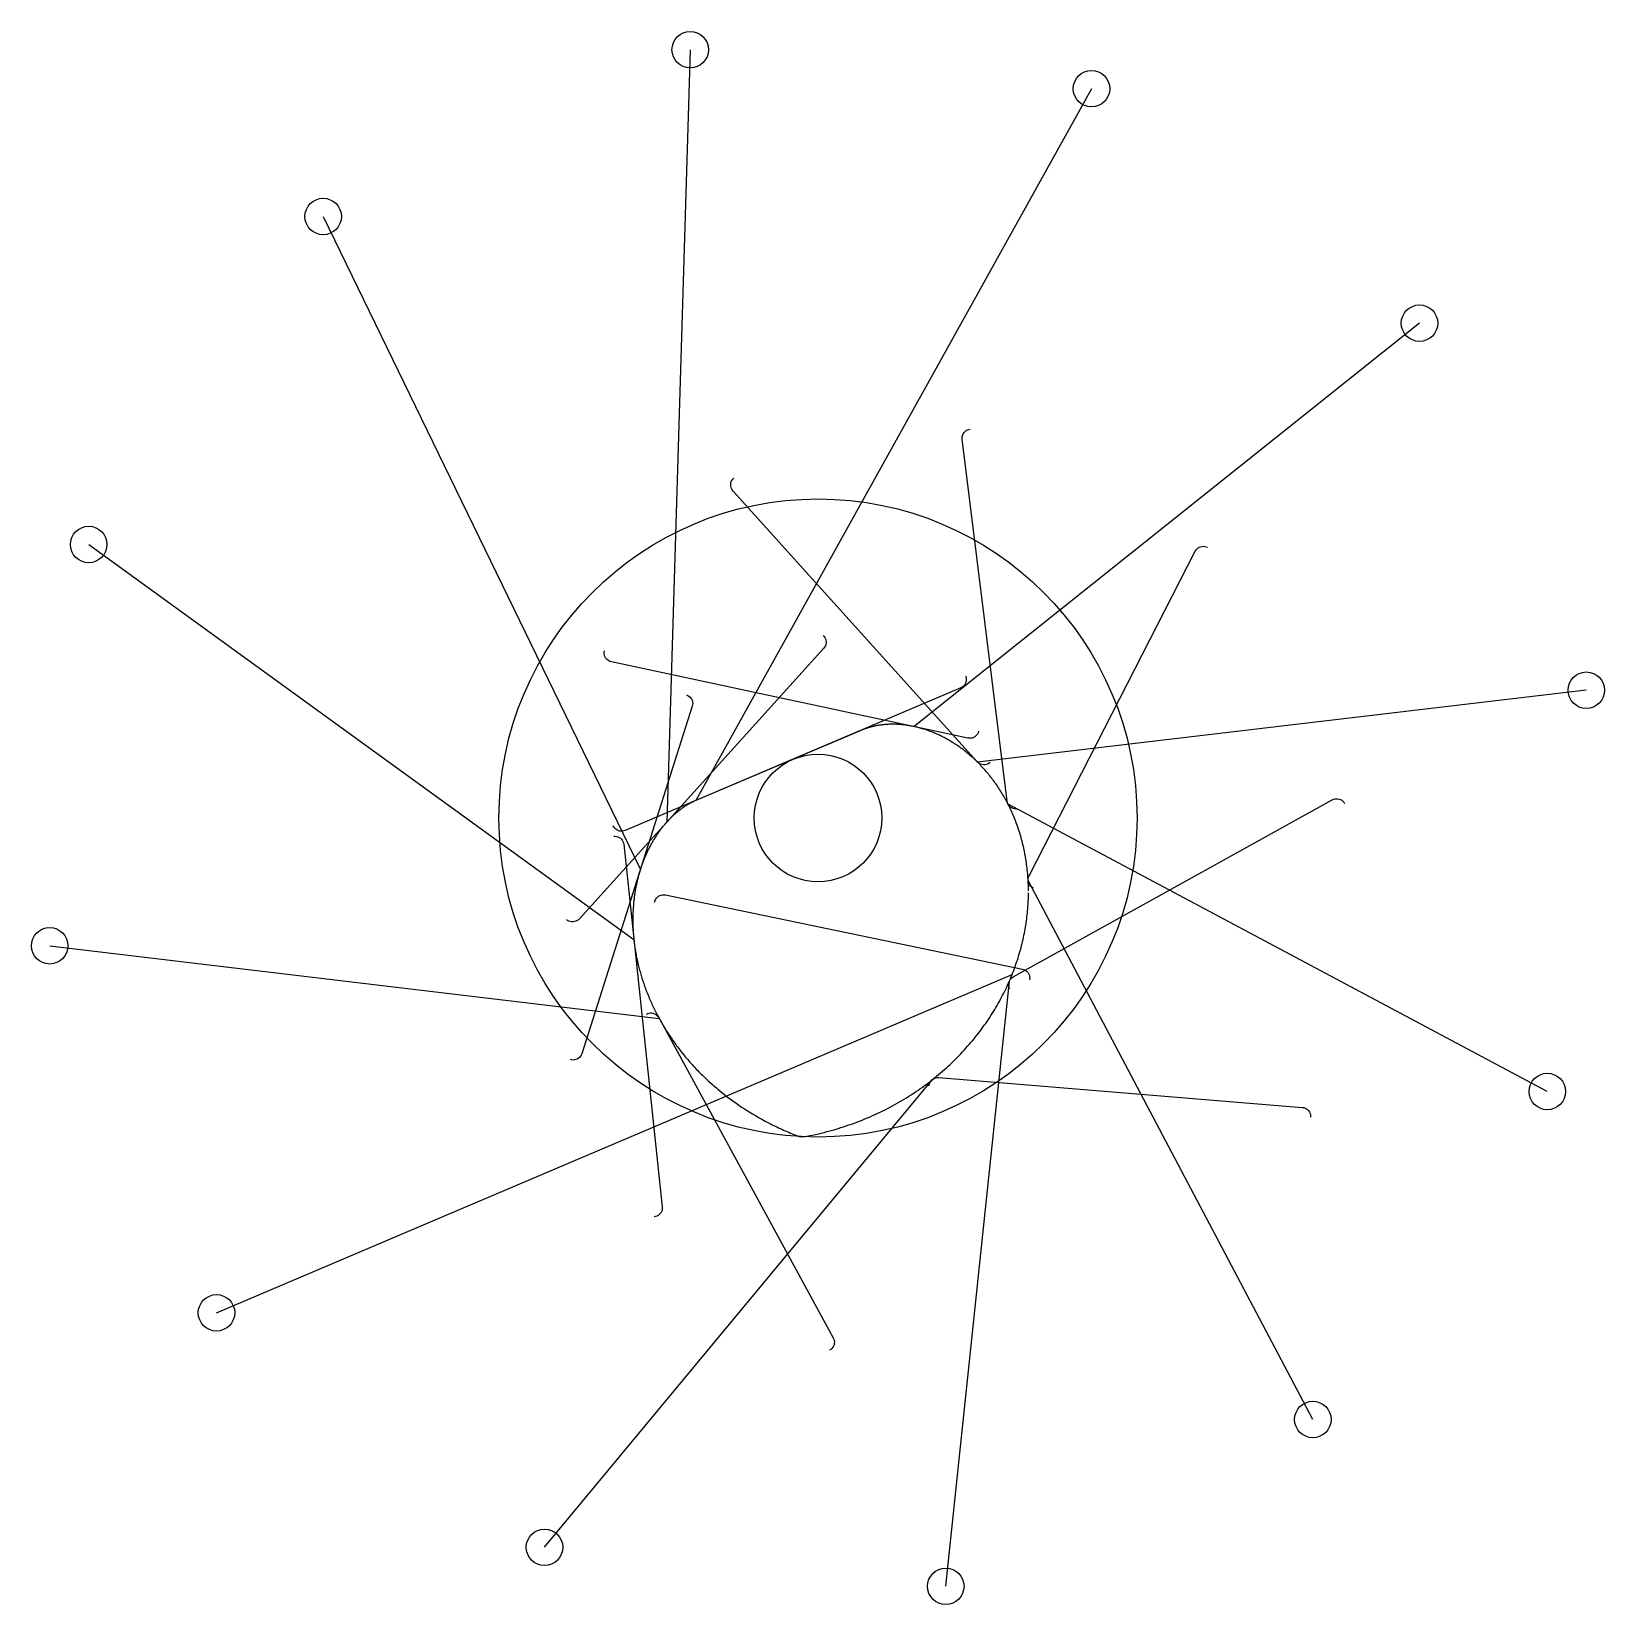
# Model space of a CAD drawing. Extents: x -8.6 to 8.6, y -8.6 to 8.6.
import ezdxf

# ---------------------------------------------------------------- set-up
doc = ezdxf.new("R2010")
doc.units = 0

msp = doc.modelspace()

# ---------------------------------------------------------------- linework, layer by layer
at = {"layer": 'COEUR'}
msp.add_lwpolyline([(2.308701, -0.800779), (2.308537, -0.779368), (2.308175, -0.758032), (2.308175, -0.758032), (2.307614, -0.736772), (2.306857, -0.715593), (2.305906, -0.694494), (2.304762, -0.673477), (2.303425, -0.652545), (2.301899, -0.631699), (2.300183, -0.61094), (2.29828, -0.59027), (2.296192, -0.569693), (2.293918, -0.549207), (2.291463, -0.528815), (2.288827, -0.50852), (2.286012, -0.488321), (2.283018, -0.468222), (2.283018, -0.468222), (2.279848, -0.448223), (2.276504, -0.428326), (2.272987, -0.408533), (2.269298, -0.388844), (2.26544, -0.369262), (2.261414, -0.349786), (2.257222, -0.330421), (2.252866, -0.311166), (2.248346, -0.292023), (2.243667, -0.272993), (2.238827, -0.254078), (2.23383, -0.235277), (2.228676, -0.216595), (2.223369, -0.198031), (2.21791, -0.179585), (2.21791, -0.179585), (2.2123, -0.161261), (2.206541, -0.143058), (2.200635, -0.124978), (2.194585, -0.107023), (2.188391, -0.089192), (2.182055, -0.071488), (2.17558, -0.053911), (2.168966, -0.036462), (2.162217, -0.019143), (2.155334, -0.001954), (2.148318, 0.015104), (2.141173, 0.032029), (2.133898, 0.048822), (2.126496, 0.065481), (2.11897, 0.082004), (2.11897, 0.082004), (2.11132, 0.098393), (2.10355, 0.114643), (2.09566, 0.130757), (2.087653, 0.146733), (2.079531, 0.16257), (2.071295, 0.178267), (2.062947, 0.193824), (2.05449, 0.20924), (2.045925, 0.224515), (2.037254, 0.239646), (2.028479, 0.254636), (2.019601, 0.269481), (2.010624, 0.284182), (2.001548, 0.298739), (1.992376, 0.31315), (1.992376, 0.31315), (1.983109, 0.327416), (1.973749, 0.341536), (1.964299, 0.35551), (1.95476, 0.369336), (1.945134, 0.383015), (1.935424, 0.396546), (1.925631, 0.409929), (1.915756, 0.423163), (1.905803, 0.436248), (1.895772, 0.449185), (1.885665, 0.461971), (1.875485, 0.474608), (1.865234, 0.487096), (1.854912, 0.499432), (1.844523, 0.51162), (1.834068, 0.523656), (1.834068, 0.523656), (1.823549, 0.535541), (1.812969, 0.547276), (1.802328, 0.558861), (1.791628, 0.570294), (1.780873, 0.581576), (1.770062, 0.592708), (1.759199, 0.603688), (1.748285, 0.614517), (1.737322, 0.625195), (1.726312, 0.635723), (1.715256, 0.6461), (1.704158, 0.656325), (1.693017, 0.666401), (1.681836, 0.676325), (1.670618, 0.686099), (1.659364, 0.695723), (1.648074, 0.705197), (1.648074, 0.705197), (1.636753, 0.714521), (1.625402, 0.723696), (1.614021, 0.732721), (1.602612, 0.741598), (1.591178, 0.750325), (1.57972, 0.758905), (1.568242, 0.767336), (1.556742, 0.77562), (1.545224, 0.783757), (1.533689, 0.791745), (1.52214, 0.799588), (1.510577, 0.807285), (1.499003, 0.814836), (1.487418, 0.822242), (1.475826, 0.829502), (1.464227, 0.83662), (1.452622, 0.843593), (1.452622, 0.843593), (1.441016, 0.850423), (1.429407, 0.85711), (1.417799, 0.863656), (1.406191, 0.87006), (1.394588, 0.876323), (1.382988, 0.882446), (1.371396, 0.88843), (1.359811, 0.894275), (1.348236, 0.899982), (1.336673, 0.905551), (1.325122, 0.910982), (1.313585, 0.916279), (1.302063, 0.92144), (1.290559, 0.926467), (1.279074, 0.931359), (1.267608, 0.936118), (1.256165, 0.940747), (1.256165, 0.940747), (1.244744, 0.945242), (1.233348, 0.949608), (1.221977, 0.953844), (1.210634, 0.957951), (1.19932, 0.961931), (1.188035, 0.965783), (1.176783, 0.969509), (1.165562, 0.97311), (1.154376, 0.976586), (1.143225, 0.97994), (1.132111, 0.98317), (1.121035, 0.98628), (1.109999, 0.98927), (1.099003, 0.99214), (1.088048, 0.994892), (1.077136, 0.997525), (1.066269, 1.000044), (1.055447, 1.002446), (1.055447, 1.002446), (1.044672, 1.004734), (1.033944, 1.00691), (1.023265, 1.008973), (1.012637, 1.010925), (1.002059, 1.012769), (0.991534, 1.014502), (0.981062, 1.016129), (0.970644, 1.017648), (0.960282, 1.019063), (0.949977, 1.020374), (0.939728, 1.021582), (0.929538, 1.022687), (0.919407, 1.023693), (0.909338, 1.024598), (0.899329, 1.025406), (0.889383, 1.026117), (0.8795, 1.026731), (0.869681, 1.027252), (0.859927, 1.027679), (0.859927, 1.027679), (0.85024, 1.028014), (0.840618, 1.028258), (0.831064, 1.028413), (0.821579, 1.02848), (0.812163, 1.02846), (0.802816, 1.028353), (0.79354, 1.028163), (0.784336, 1.02789), (0.775204, 1.027534), (0.766144, 1.027099), (0.757159, 1.026583), (0.748247, 1.02599), (0.739411, 1.025321), (0.730649, 1.024576), (0.721964, 1.023758), (0.713356, 1.022867), (0.704824, 1.021904), (0.696371, 1.020873), (0.687996, 1.019772), (0.687996, 1.019772), (0.679699, 1.018604), (0.671482, 1.01737), (0.663345, 1.016073), (0.655288, 1.014711), (0.647313, 1.013289), (0.639418, 1.011805), (0.631605, 1.010264), (0.623874, 1.008664), (0.616224, 1.007008), (0.608659, 1.005298), (0.601176, 1.003534), (0.593776, 1.001717), (0.586461, 0.99985), (0.579229, 0.997934), (0.572082, 0.99597), (0.565019, 0.993959), (0.558041, 0.991904), (0.551148, 0.989804), (0.544339, 0.987661), (0.537616, 0.985479), (0.537616, 0.985479), (0.530979, 0.983256), (0.524428, 0.980995), (0.517961, 0.978697), (0.511582, 0.976364), (0.505287, 0.973996), (0.499079, 0.971596), (0.492958, 0.969164), (0.486921, 0.966703), (-1.339282, 0.192527), (-1.343457, 0.19074), (-1.35191, 0.187021), (-1.356189, 0.185087), (-1.360502, 0.183103), (-1.369225, 0.178983), (-1.373635, 0.176844), (-1.378076, 0.174655), (-1.387052, 0.170115), (-1.391585, 0.167765), (-1.396148, 0.16536), (-1.400741, 0.162901), (-1.410009, 0.157816), (-1.414684, 0.15519), (-1.419387, 0.152507), (-1.428869, 0.146968), (-1.433648, 0.144112), (-1.438452, 0.141197), (-1.448129, 0.13519), (-1.453001, 0.132097), (-1.457896, 0.128944), (-1.462813, 0.12573), (-1.472707, 0.119119), (-1.477685, 0.115721), (-1.48268, 0.11226), (-1.492727, 0.105149), (-1.497776, 0.1015), (-1.502841, 0.097786), (-1.513019, 0.090165), (-1.518129, 0.086258), (-1.523254, 0.082285), (-1.528391, 0.078246), (-1.538703, 0.069972), (-1.543876, 0.065734), (-1.549059, 0.06143), (-1.559453, 0.052621), (-1.564664, 0.048114), (-1.569882, 0.043539), (-1.580339, 0.034183), (-1.585576, 0.029403), (-1.590818, 0.024553), (-1.596064, 0.019633), (-1.606565, 0.009584), (-1.61182, 0.004455), (-1.617074, -0.000745), (-1.627586, -0.011357), (-1.632842, -0.01677), (-1.638095, -0.022254), (-1.648593, -0.033437), (-1.653837, -0.039136), (-1.659076, -0.044907), (-1.664311, -0.050751), (-1.67476, -0.062655), (-1.679974, -0.068716), (-1.685178, -0.074851), (-1.695561, -0.087337), (-1.700737, -0.093691), (-1.705901, -0.100117), (-1.716193, -0.113191), (-1.721318, -0.119838), (-1.72643, -0.12656), (-1.736605, -0.140224), (-1.741668, -0.147166), (-1.746715, -0.154184), (-1.751742, -0.161274), (-1.761739, -0.175679), (-1.766706, -0.182992), (-1.771653, -0.190379), (-1.781479, -0.205377), (-1.786356, -0.212988), (-1.791209, -0.220672), (-1.800838, -0.236264), (-1.805612, -0.244171), (-1.81036, -0.252151), (-1.819767, -0.268335), (-1.824426, -0.276539), (-1.829054, -0.284815), (-1.83365, -0.293166), (-1.842745, -0.310089), (-1.847243, -0.31866), (-1.851705, -0.327305), (-1.860522, -0.344815), (-1.864875, -0.35368), (-1.869189, -0.362617), (-1.877702, -0.38071), (-1.881899, -0.389866), (-1.886055, -0.399093), (-1.894239, -0.417765), (-1.898266, -0.427208), (-1.90225, -0.436723), (-1.906188, -0.446309), (-1.913926, -0.465696), (-1.917725, -0.475495), (-1.921475, -0.485365), (-1.928828, -0.505315), (-1.932429, -0.515395), (-1.935979, -0.525544), (-1.942923, -0.54605), (-1.946314, -0.556407), (-1.949652, -0.566831), (-1.956161, -0.587884), (-1.959331, -0.598512), (-1.962443, -0.609207), (-1.965499, -0.61997), (-1.971431, -0.641692), (-1.974306, -0.652653), (-1.97712, -0.663678), (-1.982564, -0.685925), (-1.98519, -0.697144), (-1.987754, -0.708429), (-1.992684, -0.731187), (-1.995051, -0.742659), (-1.99735, -0.754195), (-2.001745, -0.777452), (-2.003838, -0.789173), (-2.005862, -0.800953), (-2.009699, -0.824695), (-2.011509, -0.836654), (-2.013246, -0.848673), (-2.014911, -0.86075), (-2.018016, -0.885077), (-2.019457, -0.897326), (-2.02082, -0.909631), (-2.023316, -0.934409), (-2.024448, -0.94688), (-2.0255, -0.959406), (-2.027366, -0.984618), (-2.028178, -0.997304), (-2.028908, -1.010041), (-2.030122, -1.03567), (-2.030604, -1.04856), (-2.031002, -1.0615), (-2.031544, -1.087527), (-2.031686, -1.100614), (-2.031742, -1.113747), (-2.031591, -1.140154), (-2.031384, -1.153427), (-2.031087, -1.166743), (-2.030701, -1.180105), (-2.029658, -1.206958), (-2.028999, -1.220449), (-2.028249, -1.233981), (-2.026471, -1.261168), (-2.025441, -1.274821), (-2.024317, -1.288514), (-2.021785, -1.316013), (-2.020377, -1.329819), (-2.018871, -1.34366), (-2.015569, -1.37145), (-2.013772, -1.385395), (-2.011876, -1.399375), (-2.007787, -1.427431), (-2.005594, -1.441506), (-2.003299, -1.455613), (-1.998407, -1.483912), (-1.995809, -1.498105), (-1.993109, -1.512325), (-1.987399, -1.540844), (-1.98439, -1.55514), (-1.981276, -1.569463), (-1.974734, -1.598175), (-1.971305, -1.612565), (-1.967771, -1.626976), (-1.964131, -1.641407), (-1.95653, -1.670328), (-1.952569, -1.684815), (-1.948501, -1.699319), (-1.940039, -1.728375), (-1.935646, -1.742926), (-1.931142, -1.757489), (-1.921807, -1.786655), (-1.916974, -1.801254), (-1.912032, -1.815865), (-1.901813, -1.845112), (-1.896537, -1.859747), (-1.891149, -1.874391), (-1.880038, -1.903692), (-1.874312, -1.91835), (-1.868475, -1.933011), (-1.856461, -1.962339), (-1.850284, -1.977005), (-1.843992, -1.99167), (-1.831068, -2.020996), (-1.824434, -2.035655), (-1.817685, -2.05031), (-1.803843, -2.079604), (-1.796749, -2.094242), (-1.78954, -2.108872), (-1.774774, -2.138105), (-1.767217, -2.152707), (-1.759544, -2.167298), (-1.74385, -2.196441), (-1.735828, -2.210992), (-1.72769, -2.225528), (-1.711062, -2.254552), (-1.702574, -2.269037), (-1.693968, -2.283503), (-1.676405, -2.312376), (-1.667447, -2.326781), (-1.658373, -2.341162), (-1.639872, -2.369855), (-1.630445, -2.384163), (-1.620901, -2.398446), (-1.601461, -2.426926), (-1.591565, -2.441123), (-1.581551, -2.455289), (-1.561172, -2.483527), (-1.550806, -2.497597), (-1.540323, -2.511633), (-1.519005, -2.539598), (-1.508171, -2.553527), (-1.497219, -2.567416), (-1.474965, -2.595077), (-1.463663, -2.608848), (-1.452244, -2.622576), (-1.429057, -2.649902), (-1.417289, -2.6635), (-1.405405, -2.67705), (-1.381289, -2.704011), (-1.369058, -2.717419), (-1.35671, -2.730777), (-1.33167, -2.757341), (-1.318977, -2.770544), (-1.30617, -2.783694), (-1.280212, -2.80983), (-1.267061, -2.822815), (-1.253797, -2.835741), (-1.226929, -2.861419), (-1.213325, -2.874168), (-1.199608, -2.886855), (-1.171837, -2.912044), (-1.157784, -2.924542), (-1.143619, -2.936976), (-1.114955, -2.961645), (-1.100457, -2.973878), (-1.085849, -2.986043), (-1.056303, -3.010161), (-1.041366, -3.022113), (-1.026319, -3.033993), (-0.995903, -3.057531), (-0.980532, -3.069188), (-0.965054, -3.08077), (-0.933779, -3.103698), (-0.917981, -3.115045), (-0.902079, -3.126311), (-0.869958, -3.148601), (-0.85374, -3.159623), (-0.83742, -3.17056), (-0.804469, -3.192181), (-0.787839, -3.202863), (-0.754275, -3.223965), (-0.737341, -3.234383), (-0.720307, -3.244711), (-0.68594, -3.265094), (-0.668608, -3.275148), (-0.651179, -3.285108), (-0.616026, -3.304745), (-0.598304, -3.31442), (-0.580487, -3.323999), (-0.544568, -3.342863), (-0.526466, -3.352146), (-0.508272, -3.36133), (-0.471604, -3.379393), (-0.453132, -3.388271), (-0.43457, -3.397045), (-0.397175, -3.414283), (-0.378343, -3.422743), (-0.359423, -3.431097), (-0.32132, -3.44748), (-0.30214, -3.455509), (-0.263522, -3.471237), (-0.244086, -3.478935), (-0.224567, -3.48652), (-0.204965, -3.493993), (-0.204965, -3.493993), (-0.204965, -3.493993), (-0.204965, -3.493993), (-0.204965, -3.493993), (-0.204965, -3.493993), (-0.204965, -3.493993), (-0.204965, -3.493993), (-0.204965, -3.493993), (-0.204965, -3.493993), (-0.204965, -3.493993), (-0.204965, -3.493993), (-0.204965, -3.493993), (-0.204965, -3.493993), (-0.204965, -3.493993), (-0.204965, -3.493993), (-0.204965, -3.493993), (-0.204965, -3.493993), (-0.204965, -3.493993), (-0.204965, -3.493993), (-0.204965, -3.493993), (-0.204965, -3.493993), (-0.204965, -3.493993), (-0.204965, -3.493993), (-0.204965, -3.493993), (-0.204965, -3.493993), (-0.204965, -3.493993), (-0.204965, -3.493993), (-0.204965, -3.493993), (-0.204965, -3.493993), (-0.204965, -3.493993), (-0.204965, -3.493993), (-0.204965, -3.493993), (-0.204965, -3.493993), (-0.204965, -3.493993), (-0.204965, -3.493993), (-0.155031, -3.496564), (-0.155031, -3.496564), (-0.155031, -3.496564), (-0.155031, -3.496564), (-0.155031, -3.496564), (-0.155031, -3.496564), (-0.155031, -3.496564), (-0.155031, -3.496564), (-0.155031, -3.496564), (-0.155031, -3.496564), (-0.155031, -3.496564), (-0.155031, -3.496564), (-0.155031, -3.496564), (-0.155031, -3.496564), (-0.155031, -3.496564), (-0.155031, -3.496564), (-0.155031, -3.496564), (-0.155031, -3.496564), (-0.155031, -3.496564), (-0.155031, -3.496564), (-0.155031, -3.496564), (-0.155031, -3.496564), (-0.155031, -3.496564), (-0.155031, -3.496564), (-0.155031, -3.496564), (-0.155031, -3.496564), (-0.155031, -3.496564), (-0.122988, -3.490612), (-0.091083, -3.484365), (-0.059319, -3.477826), (-0.027698, -3.470999), (0.003778, -3.463884), (0.035105, -3.456484), (0.066281, -3.448803), (0.097304, -3.44084), (0.128172, -3.432601), (0.158882, -3.424085), (0.158882, -3.424085), (0.189431, -3.415296), (0.219819, -3.406236), (0.250042, -3.396908), (0.280097, -3.387313), (0.309983, -3.377455), (0.339698, -3.367335), (0.36924, -3.356957), (0.398605, -3.346322), (0.427793, -3.335433), (0.427793, -3.335433), (0.456801, -3.324293), (0.485628, -3.312903), (0.514271, -3.301267), (0.542728, -3.289388), (0.570997, -3.277266), (0.599076, -3.264906), (0.626965, -3.252309), (0.654659, -3.239479), (0.682159, -3.226418), (0.709462, -3.213128), (0.709462, -3.213128), (0.736566, -3.199612), (0.76347, -3.185873), (0.790172, -3.171913), (0.81667, -3.157735), (0.842963, -3.143341), (0.869049, -3.128735), (0.894926, -3.113919), (0.920593, -3.098895), (0.946049, -3.083667), (0.971292, -3.068236), (0.99632, -3.052607), (0.99632, -3.052607), (1.021133, -3.03678), (1.045728, -3.02076), (1.070105, -3.004547), (1.094262, -2.988147), (1.118198, -2.971562), (1.141911, -2.954793), (1.165401, -2.937844), (1.188666, -2.920718), (1.211705, -2.903416), (1.234517, -2.885943), (1.257101, -2.868301), (1.257101, -2.868301), (1.279455, -2.850492), (1.30158, -2.832519), (1.323473, -2.814386), (1.345133, -2.796095), (1.366561, -2.777648), (1.387755, -2.759049), (1.408713, -2.7403), (1.429437, -2.721404), (1.449922, -2.702363), (1.470171, -2.683182), (1.490183, -2.663862), (1.490183, -2.663862), (1.509954, -2.644406), (1.529487, -2.624818), (1.548779, -2.605098), (1.56783, -2.585252), (1.58664, -2.565281), (1.605207, -2.545188), (1.623533, -2.524976), (1.641615, -2.504647), (1.659454, -2.484206), (1.677049, -2.463654), (1.694399, -2.442994), (1.694399, -2.442994), (1.711504, -2.422229), (1.728365, -2.401361), (1.74498, -2.380394), (1.761348, -2.35933), (1.777472, -2.338173), (1.793349, -2.316923), (1.808979, -2.295586), (1.824363, -2.274162), (1.839499, -2.252655), (1.854389, -2.231069), (1.869032, -2.209404), (1.883428, -2.187665), (1.883428, -2.187665), (1.897576, -2.165853), (1.911478, -2.143972), (1.925132, -2.122025), (1.93854, -2.100014), (1.9517, -2.077941), (1.964613, -2.05581), (1.97728, -2.033623), (1.9897, -2.011383), (2.001873, -1.989091), (2.0138, -1.966752), (2.025481, -1.944367), (2.036917, -1.92194), (2.036917, -1.92194), (2.048107, -1.899473), (2.059052, -1.876969), (2.069752, -1.854429), (2.080208, -1.831858), (2.09042, -1.809255), (2.100388, -1.786627), (2.110114, -1.763974), (2.119597, -1.741299), (2.128838, -1.718605), (2.137837, -1.695893), (2.146594, -1.673167), (2.155112, -1.650429), (2.155112, -1.650429), (2.16339, -1.627681), (2.171429, -1.604927), (2.179228, -1.582168), (2.18679, -1.559407), (2.194116, -1.536647), (2.201204, -1.513889), (2.208056, -1.491136), (2.214674, -1.468391), (2.221059, -1.445656), (2.227208, -1.422933), (2.233127, -1.400225), (2.238813, -1.377533), (2.244268, -1.354862), (2.244268, -1.354862), (2.249494, -1.332211), (2.254491, -1.309585), (2.25926, -1.286985), (2.263803, -1.264413), (2.268118, -1.241872), (2.272209, -1.219364), (2.276076, -1.19689), (2.279721, -1.174455), (2.283143, -1.152058), (2.286345, -1.129703), (2.289328, -1.107392), (2.292091, -1.085127), (2.294638, -1.062909), (2.296969, -1.040742), (2.296969, -1.040742), (2.299085, -1.018627), (2.300986, -0.996565), (2.302676, -0.97456), (2.304155, -0.952614), (2.305423, -0.930726), (2.306483, -0.908902), (2.307336, -0.887142), (2.307982, -0.865448), (2.308425, -0.843821), (2.308663, -0.822264)], dxfattribs=at)
at = {"layer": 'CONSTRUCTION'}
for radius in [3.5, 0.7]:
    msp.add_circle((0, 0), radius, dxfattribs=at)
at = {"layer": 'MARTEAU_CINEMATIQUE'}
for p, q in [((-1.401924, 8.428203), (-1.658174, -0.043908)), ((3, 8), (-1.339492, 0.192437)), ((-5.428203, 6.598076), (-1.948588, -0.563486)), ((6.598076, 5.428203), (1.055442, 1.002441)), ((-8, 3), (-2.02017, -1.331763)), ((8.428203, 1.401924), (1.751056, 0.611794)), ((8, -3), (2.084761, 0.15241)), ((5.428203, -6.598076), (2.305385, -0.684559)), ((-8.428203, -1.401924), (-1.742205, -2.199441)), ((-6.598076, -5.428203), (2.12952, -1.716917)), ((1.401924, -8.428203), (2.099231, -1.789288)), ((-3, -8), (1.256327, -2.868906))]:
    msp.add_line(p, q, dxfattribs=at)
for points in [[(2.186171, 0.098569), (2.170495, 0.097865), (2.154902, 0.099622), (2.139775, 0.103797), (2.125488, 0.110287), (2.112392, 0.118932), (2.10081, 0.129519), (2.091026, 0.141787), (2.083283, 0.155435), (2.077769, 0.170127), (2.074622, 0.1855), (1.582259, 4.155081), (1.581555, 4.170758), (1.583312, 4.186351), (1.587487, 4.201477), (1.593977, 4.215764), (1.602621, 4.22886), (1.613209, 4.240442), (1.625477, 4.250226), (1.639125, 4.25797), (1.653817, 4.263483), (1.66919, 4.266631)], [(1.888113, 0.608852), (1.875671, 0.59929), (1.861886, 0.591793), (1.847098, 0.586544), (1.831671, 0.583674), (1.815985, 0.583252), (1.800425, 0.585289), (1.785377, 0.589735), (1.771209, 0.596481), (1.75827, 0.605359), (1.74688, 0.616153), (-0.931753, 3.586831), (-0.941314, 3.599273), (-0.948812, 3.613058), (-0.95406, 3.627846), (-0.956931, 3.643273), (-0.957353, 3.65896), (-0.955315, 3.674519), (-0.950869, 3.689568), (-0.944124, 3.703736), (-0.935245, 3.716674), (-0.924452, 3.728064)], [(2.359674, -0.768336), (2.346311, -0.760111), (2.334399, -0.749896), (2.324231, -0.737944), (2.316058, -0.724548), (2.310082, -0.710039), (2.306449, -0.694774), (2.305249, -0.679128), (2.306511, -0.663487), (2.310204, -0.648236), (2.316238, -0.63375), (4.139225, 2.926688), (4.14745, 2.940051), (4.157665, 2.951963), (4.169617, 2.962131), (4.183013, 2.970303), (4.197522, 2.97628), (4.212787, 2.979913), (4.228433, 2.981113), (4.244074, 2.979851), (4.259326, 2.976158), (4.273811, 2.970124)], [(0.056234, 2.003601), (0.067019, 1.992202), (0.075887, 1.979257), (0.082622, 1.965084), (0.087056, 1.950031), (0.089081, 1.934471), (0.088647, 1.918785), (0.085764, 1.90336), (0.080503, 1.888576), (0.072995, 1.874797), (0.063424, 1.862362), (-2.617554, -1.1062), (-2.628953, -1.116984), (-2.641898, -1.125853), (-2.656071, -1.132587), (-2.671124, -1.137021), (-2.686684, -1.139046), (-2.70237, -1.138612), (-2.717795, -1.135729), (-2.732579, -1.130469), (-2.746358, -1.122961), (-2.758793, -1.113389)], [(1.763247, 0.953143), (1.758767, 0.938104), (1.751991, 0.923951), (1.743083, 0.911032), (1.732264, 0.899666), (1.719801, 0.890132), (1.705999, 0.882666), (1.691199, 0.87745), (1.675766, 0.874614), (1.660079, 0.874226), (1.644524, 0.876298), (-2.266807, 1.713847), (-2.281846, 1.718327), (-2.295999, 1.725103), (-2.308918, 1.734011), (-2.320284, 1.74483), (-2.329818, 1.757293), (-2.337284, 1.771095), (-2.3425, 1.785895), (-2.345336, 1.801328), (-2.345724, 1.817015), (-2.343652, 1.83257)], [(1.61889, 1.558395), (1.623875, 1.543516), (1.626472, 1.528041), (1.626616, 1.51235), (1.624304, 1.496829), (1.619591, 1.481861), (1.612596, 1.467815), (1.603489, 1.455036), (1.592496, 1.443839), (1.579886, 1.434499), (1.56597, 1.427248), (-2.115359, -0.137303), (-2.130238, -0.142289), (-2.145713, -0.144885), (-2.161404, -0.145029), (-2.176925, -0.142717), (-2.191893, -0.138005), (-2.205939, -0.131009), (-2.218718, -0.121902), (-2.229915, -0.110909), (-2.239255, -0.098299), (-2.246506, -0.084383)], [(-1.443868, 1.351476), (-1.429335, 1.345558), (-1.415907, 1.337438), (-1.403915, 1.327318), (-1.393653, 1.315447), (-1.385375, 1.302116), (-1.379284, 1.287654), (-1.37553, 1.272418), (-1.374206, 1.256782), (-1.375344, 1.241132), (-1.378917, 1.225852), (-2.592383, -2.585644), (-2.598302, -2.600177), (-2.606421, -2.613605), (-2.616541, -2.625597), (-2.628413, -2.635859), (-2.641743, -2.644137), (-2.656205, -2.650228), (-2.671441, -2.653982), (-2.687077, -2.655306), (-2.702728, -2.654168), (-2.718008, -2.650595)], [(2.103487, -1.877665), (2.096976, -1.863388), (2.092779, -1.848268), (2.090999, -1.832677), (2.09168, -1.817), (2.094805, -1.801622), (2.100297, -1.786923), (2.10802, -1.773263), (2.117786, -1.760981), (2.129353, -1.750376), (2.142436, -1.741712), (5.640458, 0.19835), (5.654735, 0.204861), (5.669855, 0.209058), (5.685446, 0.210838), (5.701123, 0.210157), (5.716501, 0.207032), (5.7312, 0.20154), (5.74486, 0.193817), (5.757143, 0.184051), (5.767747, 0.172484), (5.776411, 0.159401)], [(-2.241139, -0.199572), (-2.225453, -0.199142), (-2.209893, -0.201171), (-2.194842, -0.20561), (-2.180671, -0.212348), (-2.167728, -0.22122), (-2.156332, -0.232007), (-2.146764, -0.244445), (-2.139259, -0.258226), (-2.134003, -0.273011), (-2.131125, -0.288437), (-1.708122, -4.266008), (-1.707692, -4.281694), (-1.709721, -4.297254), (-1.71416, -4.312305), (-1.720898, -4.326477), (-1.72977, -4.33942), (-1.740557, -4.350815), (-1.752995, -4.360383), (-1.766776, -4.367888), (-1.781561, -4.373144), (-1.796987, -4.376023)], [(-1.792357, -0.921896), (-1.787975, -0.906829), (-1.78129, -0.892632), (-1.772467, -0.879656), (-1.761722, -0.86822), (-1.74932, -0.858605), (-1.735568, -0.851049), (-1.720802, -0.845738), (-1.705387, -0.842801), (-1.689703, -0.842312), (-1.674135, -0.844283), (2.242543, -1.65646), (2.257611, -1.660842), (2.271807, -1.667527), (2.284784, -1.676351), (2.29622, -1.687095), (2.305834, -1.699497), (2.31339, -1.71325), (2.318702, -1.728015), (2.321638, -1.74343), (2.322127, -1.759114), (2.320156, -1.774682)], [(-1.882858, -2.150382), (-1.868534, -2.143973), (-1.853384, -2.139885), (-1.837781, -2.138216), (-1.822109, -2.139009), (-1.806754, -2.142244), (-1.792095, -2.147841), (-1.778491, -2.155663), (-1.766278, -2.165516), (-1.755757, -2.177159), (-1.747187, -2.190304), (0.167774, -5.70213), (0.174182, -5.716454), (0.178271, -5.731603), (0.179939, -5.747206), (0.179146, -5.762878), (0.175911, -5.778233), (0.170314, -5.792893), (0.162493, -5.806497), (0.152639, -5.818709), (0.140997, -5.82923), (0.127852, -5.8378)], [(1.218228, -2.939536), (1.220733, -2.924046), (1.225631, -2.909138), (1.2328, -2.895179), (1.242065, -2.882515), (1.253197, -2.871455), (1.265922, -2.862273), (1.279927, -2.855195), (1.294866, -2.850394), (1.310373, -2.84799), (1.326065, -2.848041), (5.31269, -3.17488), (5.32818, -3.177385), (5.343088, -3.182283), (5.357046, -3.189452), (5.369711, -3.198717), (5.380771, -3.209849), (5.389953, -3.222574), (5.397031, -3.236579), (5.401832, -3.251518), (5.404236, -3.267025), (5.404185, -3.282717)]]:
    msp.add_lwpolyline(points, dxfattribs=at)
for centre in [(-1.401924, 8.428203), (3, 8), (-5.428203, 6.598076), (6.598076, 5.428203), (-8, 3), (8.428203, 1.401924), (-8.428203, -1.401924), (8, -3), (-6.598076, -5.428203), (5.428203, -6.598076), (-3, -8), (1.401924, -8.428203)]:
    msp.add_circle(centre, 0.2, dxfattribs=at)
at = {"layer": 'PLAN_CONTACT'}
msp.add_line((3, 8), (-1.339492, 0.192437), dxfattribs=at)
msp.add_lwpolyline([(1.61889, 1.558395), (1.623875, 1.543516), (1.626472, 1.528041), (1.626616, 1.51235), (1.624304, 1.496829), (1.619591, 1.481861), (1.612596, 1.467815), (1.603489, 1.455036), (1.592496, 1.443839), (1.579886, 1.434499), (1.56597, 1.427248), (-2.115359, -0.137303), (-2.130238, -0.142289), (-2.145713, -0.144885), (-2.161404, -0.145029), (-2.176925, -0.142717), (-2.191893, -0.138005), (-2.205939, -0.131009), (-2.218718, -0.121902), (-2.229915, -0.110909), (-2.239255, -0.098299), (-2.246506, -0.084383)], dxfattribs=at)
msp.add_circle((3, 8), 0.2, dxfattribs=at)

doc.saveas('drawing.dxf')
